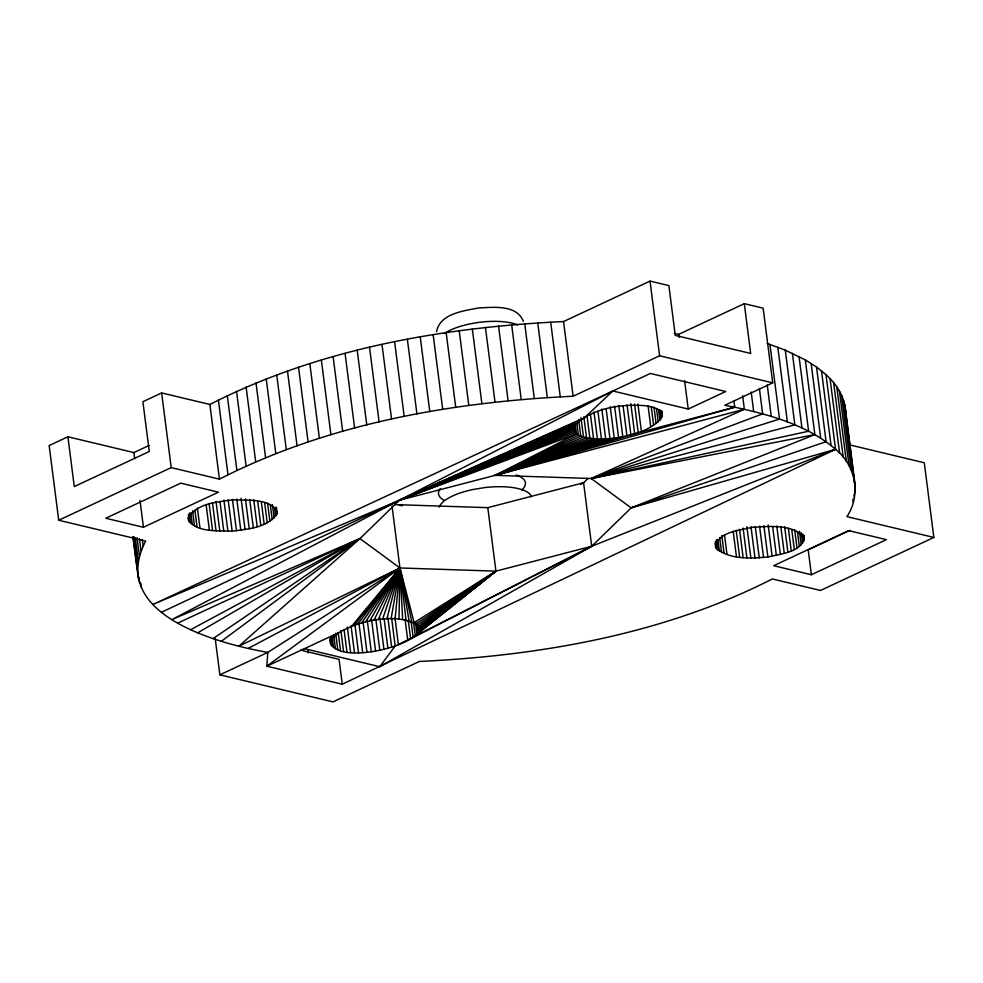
<?xml version="1.0" encoding="UTF-8"?>
<svg xmlns="http://www.w3.org/2000/svg" width="983" height="983" viewBox="0 0 983 983"><rect width="100%" height="100%" fill="white"/><g stroke="black" fill="none" stroke-linecap="round" stroke-linejoin="round"><path stroke-width="1.47" d="M436.563 331.726C439.856 313.503 463.693 310.923 478.537 307.962C493.208 307.31 516.775 304.312 523.386 321.404M329.858 639.011C331.369 675.186 469.075 631.307 399.024 618.995L399.946 567.977L392.008 505.999M849.128 444.771L924.278 462.76L933.85 537.443L846.904 516.628C861.464 495.199 855.652 465.119 835.562 449.305L591.717 546.253L495.936 571.148L399.946 567.977L267.818 652.393C217.292 643.546 107.798 614.043 145.668 541.055L58.722 520.24L49.15 445.557L67.901 436.784L133.885 452.573L149.158 445.434M277.218 513.261C272.721 497.779 246.536 500.617 233.303 499.794C217.87 501.969 197.19 503.075 188.269 517.722C192.766 533.191 218.939 530.365 232.172 531.189C247.618 529.001 268.285 527.908 277.218 513.261L276.444 507.277M804.401 538.426C794.178 523.361 768.042 526.483 751.774 527.392C739.671 530.451 717.037 531.95 715.612 547.445C728.698 560.089 750.84 558.43 767.883 557.005C780.121 553.896 804.512 552.237 804.02 535.44M215.265 638.987L219.86 674.83L267.818 652.393L266.835 666.191L338.963 632.56C355.981 622.89 375.58 618.024 395.141 618.749L399.946 567.977L359.962 538.598L171.865 619.597L399.417 500.236L612.827 391.001L650.328 373.454L725.737 391.504L688.235 409.051L612.827 391.001L152.955 604.422L573.544 426.782C591.004 407.884 620.887 403.706 645.634 405.746C682.657 411.472 647.723 431.598 630.902 434.818L495.199 475.342L399.417 500.236L161.519 612.237M391.087 618.688L399.946 567.977L238.894 646.212L359.962 538.598L399.417 500.236L581.924 418.905M394.859 504.598L487.801 507.658L495.936 571.148L414.15 622.62L399.946 567.977L266.835 666.191L342.244 684.229L835.562 449.305C807.399 425.025 770.291 414.912 734.706 407.195L630.902 434.818C617.619 438.492 603.611 439.991 589.898 438.283C583.791 437.226 571.959 435.322 573.544 426.782M386.897 618.798L399.946 567.977L248.208 648.436M382.62 619.069L399.946 567.977L411.816 621.588M378.295 619.523L399.946 567.977L409.1 620.715M373.995 620.126L399.946 567.977L406.04 619.978M369.755 620.9L399.946 567.977L402.661 619.401M365.627 621.809L399.946 567.977L351.214 626.712M361.67 622.866L399.946 567.977L354.421 625.335M304.337 648.645L379.745 666.695L395.178 646.015L391.553 617.631M357.91 624.045L399.946 567.977M580.867 484.103L583.583 482.764L587.969 478.5M379.745 666.695L591.717 546.253L631.172 507.879L814.87 434.597L805.298 359.901L785.294 350.181L767.195 343.485M584.799 417.443L612.827 391.001M416.079 623.763L495.936 571.148L415.268 635.694L413.548 622.251M417.578 625.028L495.936 571.148L416.964 634.096L415.428 622.153M418.635 626.392L495.936 571.148L418.217 632.499L417.062 623.529M419.225 627.83L495.936 571.148L419.016 630.902L418.439 626.429M495.936 571.148L419.36 629.341L418.979 626.355M221.31 641.309L359.962 538.598L177.702 623.099M213.065 638.618L359.962 538.598L190.628 629.71M338.963 632.56L331.382 638.852L330.374 643.509M197.706 632.819L359.962 538.598M67.901 436.784L74.278 486.573L149.281 451.492L142.891 401.703L161.642 392.93L209.871 404.468C318.811 348.744 442.289 327.314 563.554 321.552L650.021 281.101L668.882 285.611L675.26 335.4L750.668 353.45L744.291 303.661L678.663 334.355L674.227 333.298M58.722 520.24L171.214 467.613L219.442 479.151C328.383 423.44 451.848 401.998 573.126 396.235L659.593 355.785L772.712 382.854L763.14 308.171L744.291 303.661M814.87 434.597L591.188 478.512L495.199 475.342L576.493 433.921L575.153 423.464M487.801 507.658L583.583 482.764L591.717 546.253L410.636 638.79L408.252 620.224M591.717 546.253L398.385 644.639L394.945 617.742M742.632 395.805L744.352 409.26L495.199 475.342L578.422 435.076L576.689 421.633M143.444 527.269L218.447 492.176L180.737 483.157L105.746 518.238L143.444 527.269L140.004 500.372M772.712 382.854L724.741 405.291L734.706 407.195L733.945 401.224M849.877 530.341L808.21 549.841L811.393 574.736L886.396 539.642L848.685 530.623L773.695 565.704L811.393 574.736M933.85 537.443L820.498 590.476L772.355 578.95C663.574 634.33 540.429 655.722 419.446 661.448L332.979 701.899L219.86 674.83M734.706 407.195L495.199 475.342L580.756 436.096L578.643 419.667M744.352 409.26L591.188 478.512L631.172 507.879L835.562 449.305L825.99 374.621L816.529 367.028L805.298 359.901M576.493 433.921L399.417 500.236L579.417 420.429M573.839 423.698L574.994 432.655L399.417 500.236L577.304 421.99M573.359 426.819L573.937 431.304L399.417 500.236L575.608 423.587M618.798 405.426L622.817 436.784L495.199 475.342L583.472 436.98L580.978 417.554M572.954 426.868L573.335 429.854L399.417 500.236L574.355 425.197M399.417 500.236L573.212 428.342M614.559 406.188L618.577 437.558L495.199 475.342L586.532 437.705L583.853 416.804M580.756 483.919L583.583 482.764M610.246 406.802L614.264 438.172L495.199 475.342L589.898 438.283L587.035 415.883M606.13 408.744L609.952 438.615L495.199 475.342L593.548 438.701L590.488 414.789M601.842 409.014L605.675 438.897L495.199 475.342L597.418 438.934L593.978 412.049M495.199 475.342L601.473 439.008L598.033 412.11M631.172 507.879L826.089 441.711L816.529 367.028M395.141 618.749L399.024 618.995M399.344 505.373L402.366 505.729M300.614 650.132L339.061 659.335L342.244 684.229M825.99 374.621C835.833 383.53 843.832 395.326 845.368 408.781L854.94 483.464M531.213 496.82L530.267 494.535A46.865 16.33 -7.3 0 0 485.037 487.543L473.007 489.497A46.865 16.33 -7.3 0 0 439.241 507.13M844.606 404.234L855.222 488.072M843.365 399.762L852.925 474.445M854.645 489.743L855.026 492.741M841.645 395.35L851.204 470.046M853.981 494.461L854.362 497.447M839.445 391.025L849.017 465.709M852.826 499.204L853.207 502.19M836.779 386.786L846.351 461.469M833.645 382.633L843.217 457.316M830.045 378.578L839.617 453.261M821.481 370.763L831.053 445.459M811.135 363.403L820.694 438.099M799.044 356.534L808.616 431.218L591.188 478.512L762.648 413.855L759.392 388.457M792.372 353.29L801.944 427.974M785.294 350.181L794.854 424.865L591.188 478.512L779.507 419.065L769.935 344.382M803.725 535.489L804.303 539.962M802.767 534.076L803.725 541.547M777.811 347.208L787.371 421.891M801.354 532.688L802.693 543.144M799.498 531.299L801.219 544.742M797.397 531.398L799.314 546.327M794.706 529.948L796.992 547.875M791.807 529.96L794.301 549.374M788.391 528.387L791.254 550.799M767.244 385.017L771.262 416.387M784.643 526.741L787.899 552.139M780.821 526.483L784.262 553.368M776.767 526.102L780.404 554.486M772.712 527.085L776.349 555.469M751.184 392.057L753.678 411.472M768.141 524.947L772.159 556.317M763.865 525.635L767.883 557.005M759.552 526.163L763.57 557.533M755.251 526.532L759.269 557.902M751 526.728L755.018 558.086M746.871 526.741L750.889 558.111M743.087 528.08L746.92 557.963M739.523 529.247L743.148 557.631M736.193 530.255L739.634 557.14M733.158 531.09L736.414 556.489M724.508 534.813L726.99 554.228M721.805 535.489L724.102 553.417M719.654 537.529L721.571 552.471M717.897 539.434L719.433 551.377M716.374 539.716L717.713 550.173M715.477 541.387L716.435 548.858M715.034 542.972L715.612 547.445M678.663 334.355L679.044 337.341M684.598 380.667L688.235 409.051M650.021 281.101L659.593 355.785M661.817 411.189L662.198 414.175M661.756 411.201L662.321 415.686M661.227 411.275L661.989 417.247M660.035 409.874L661.19 418.832M658.585 409.985L659.925 420.441M656.509 408.584L658.229 422.039M654.014 407.171L656.116 423.599M651.311 407.208L653.609 425.123M648.055 405.672L650.734 426.585M637.918 404.087L641.358 430.972M634.514 403.976L638.151 432.36M630.828 403.767L634.649 433.65M627.068 404.947L630.902 434.818M623.111 406.004L626.933 435.874M563.554 321.552L573.126 396.235M550.689 322.08L560.261 396.776M537.738 322.793L547.31 397.488M524.725 323.69L534.285 398.373M511.651 324.746L521.223 399.43M498.553 325.975L508.113 400.671M485.43 327.388L495.002 402.072M472.319 328.961L481.879 403.644M459.221 330.706L468.78 405.389M446.159 332.61L455.719 407.294M433.147 334.675L442.719 409.358M420.22 336.911L429.78 411.594M407.367 339.295L416.939 413.978M394.625 341.826L404.197 416.522M382.006 344.517L391.578 419.2M411.041 620.826L413.155 637.267M405.082 619.339L407.761 640.252M369.534 347.355L379.106 422.039M357.21 350.329L366.782 425.025M387.855 617.435L391.689 647.305M384.107 618.602L387.929 648.485M379.954 618.16L383.972 649.53M345.07 353.45L354.63 428.133M375.825 619.081L379.843 650.451M371.586 619.843L375.604 651.213M367.286 620.457L371.304 651.827M333.114 356.706L342.674 431.39M363.157 622.399L366.978 652.282M358.881 622.681L362.702 652.552M321.355 360.085L330.927 434.769M354.875 624.279L358.512 652.663M351.005 625.704L354.458 652.589M347.331 626.957L350.575 652.356M344.062 629.538L346.938 651.95M309.817 363.587L319.389 438.271M340.88 630.459L343.559 651.373M338.201 632.708L340.499 650.635M335.682 633.322L337.783 649.751M333.729 635.288L335.449 648.731M298.525 367.212L308.097 441.908M332.18 637.131L333.52 647.588M330.866 637.365L332.021 646.322M330.202 638.987L330.964 644.959M287.478 370.96L297.05 445.655M276.702 374.818L286.274 449.501M308.035 649.861L308.416 652.884M266.209 378.774L275.768 453.47M275.682 507.363L276.641 514.834M274.466 507.474L275.609 516.431M272.414 504.586L274.134 518.029M255.998 382.842L265.57 457.525M270.313 504.684L272.23 519.614M267.609 503.247L269.907 521.162M264.722 503.247L267.216 522.661M261.294 501.686L264.169 524.086M246.106 386.995L255.678 461.691M257.743 501.527L260.814 525.426M253.737 499.769L257.177 526.655M236.534 391.246L246.106 465.93M249.682 499.389L253.307 527.773M245.431 498.885L249.264 528.756M241.056 498.234L245.074 529.604M227.294 395.571L236.866 470.267M236.78 498.922L240.798 530.292M232.467 499.45L236.485 530.82M218.398 399.983L227.97 474.678M228.154 499.819L232.172 531.189M223.915 500.015L227.933 531.385M209.871 404.468L219.442 479.151M219.971 501.527L223.805 531.398M216.002 501.367L219.836 531.25M212.426 502.534L216.063 530.918M209.109 503.542L212.549 530.427M206.074 504.377L209.33 529.776M197.411 508.1L199.905 527.515M194.904 510.275L197.005 526.704M192.57 510.816L194.487 525.758M190.813 512.721L192.349 524.664M189.289 513.003L190.628 523.46M188.392 514.674L189.35 522.145M188.146 517.746L188.527 520.744M161.642 392.93L171.214 467.613M133.885 452.573L134.646 458.557M142.326 539.913L143.088 545.897M139.451 538.758L140.987 550.701M137.067 537.566L139.365 555.493M135.335 537.836L138.21 560.249M140.79 583.165L141.355 587.65M133.897 536.571L137.534 564.955M138.873 577.267L139.635 583.238M133.135 536.755L137.35 569.612M132.852 536.878L138.394 578.766M845.368 408.781L845.65 413.388M444.144 333.655A43.817 15.273 -7.3 0 1 517.599 324.918M516.186 474.998A43.817 15.273 -7.3 0 1 521.752 490.087M444.353 500.298A43.817 15.273 -7.3 0 1 440.273 488.625"/></g></svg>
